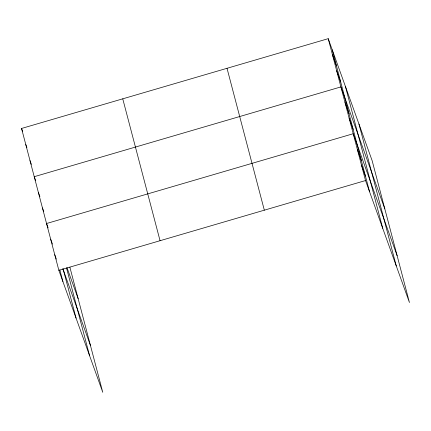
<?xml version="1.0" encoding="UTF-8"?>
<svg xmlns="http://www.w3.org/2000/svg" width="431" height="431" viewBox="0 0 431 431"><rect width="100%" height="100%" fill="white"/><g stroke="black" fill="none" stroke-linecap="round" stroke-linejoin="round"><path stroke-width="0.65" d="M69.865 267.177L102.777 392.334L58.858 270.339L21.55 128.46L328.223 38.666L372.142 160.661L409.45 302.54L365.531 180.546L328.223 38.666M58.858 270.339L365.531 180.546M332.452 54.748L336.482 65.943M336.681 70.824L340.711 82.025M384.829 208.9L340.905 86.906L34.232 176.699L35.579 180.433M345.01 102.513L349.04 113.709M349.115 118.121L353.145 129.316M397.14 255.718L353.221 133.723L46.543 223.522L48.11 227.875M357.321 149.331L361.356 160.531M361.426 164.938L365.456 176.134M21.55 128.46L22.671 131.568M25.779 144.541L26.9 147.65M30.008 160.618L31.35 164.351M66.967 267.613L78.156 298.694M38.337 192.307L39.905 196.66M42.443 207.914L43.784 211.648M62.861 268.842L90.467 345.517M50.648 239.124L52.442 244.102M54.753 254.732L56.321 259.09M358.98 124.096L396.288 265.975M345.42 86.426L382.723 228.306M332.253 49.861L369.561 191.741M227.018 68.297L264.327 210.177M122.754 98.828L160.057 240.708M66.53 267.985L89.616 355.769M63.055 268.68L76.05 318.1M59.812 269.833L62.888 281.535"/></g></svg>
